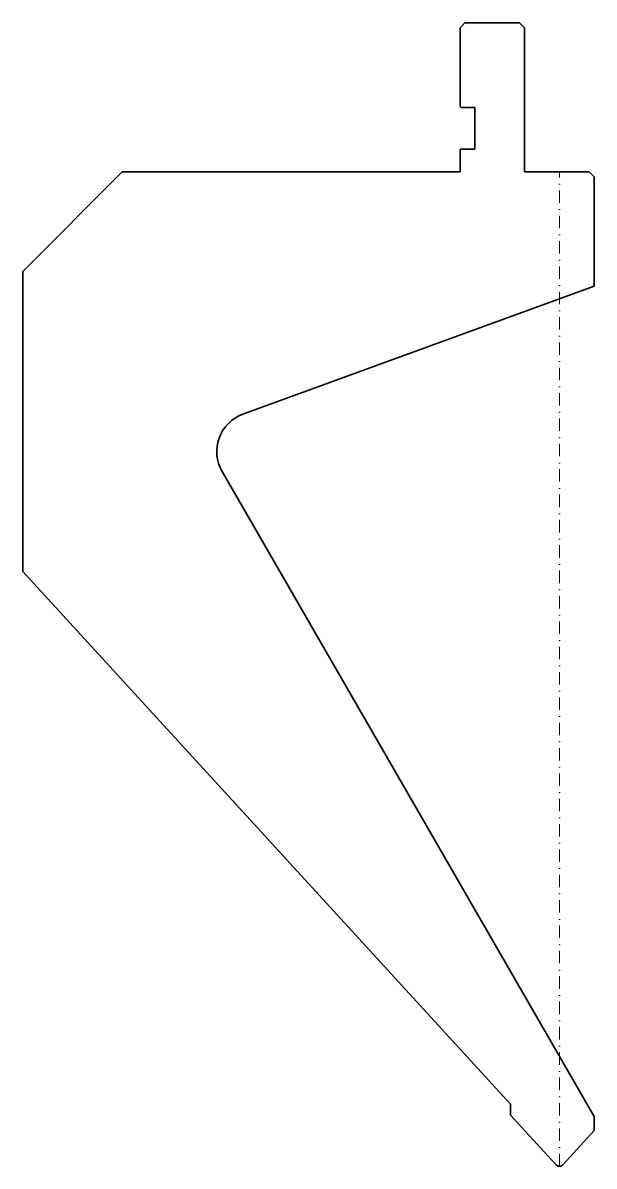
# Model space of a CAD drawing. Header units: millimetres. Extents: x -108 to 7, y 0 to 230.
import ezdxf

# ---------------------------------------------------------------- set-up
doc = ezdxf.new("R2010")
doc.units = ezdxf.units.MM
doc.header["$LTSCALE"] = 5
doc.linetypes.add('AUSGEZOGEN', pattern=[0])
doc.linetypes.add('DASHDOT', pattern=[1, 0.5, -0.25, 0, -0.25])
doc.layers.add('2', color=7, linetype='Continuous')

msp = doc.modelspace()

# ---------------------------------------------------------------- linework, layer by layer
at = {"layer": '2', "color": 7, "linetype": 'AUSGEZOGEN', "lineweight": 35}
for p, q in [((-20, 229), (-19, 230)), ((-20, 213.2), (-20, 229)), ((-19, 230), (-8, 230)), ((-8, 230), (-7, 229)), ((-7, 229), (-7, 200)), ((-19.8, 213), (-20, 213.2)), ((-17, 213), (-19.8, 213)), ((-17, 204.6), (-17, 213)), ((-20, 200), (-20, 204.6)), ((-20, 204.6), (-17, 204.6)), ((-108, 180), (-88, 200)), ((-88, 200), (-20, 200)), ((-7, 200), (6, 200)), ((6, 200), (7, 199)), ((7, 199), (7, 177)), ((-108, 119.6), (-108, 180)), ((7, 177), (-63.72, 151.26)), ((-67.91, 139.74), (7, 10)), ((-9.84, 12.48), (-108, 119.6)), ((-9.84, 10.26), (-9.84, 12.48)), ((-0.74, 0.32), (-9.84, 10.26)), ((7, 10), (7, 7.16)), ((7, 7.16), (0.74, 0.32))]:
    msp.add_line(p, q, dxfattribs=at)
at = {"layer": '2', "color": 7, "linetype": 'DASHDOT', "lineweight": 18}
msp.add_line((0, 0), (0, 200), dxfattribs=at)
at = {"layer": '2', "color": 7, "linetype": 'AUSGEZOGEN', "lineweight": 35}
for centre, radius, start, end in [((-60.98, 143.74), 8, 110, 210), ((0, 1), 1, 222.5, 317.5)]:
    msp.add_arc(centre, radius, start, end, dxfattribs=at)

doc.saveas('drawing.dxf')
